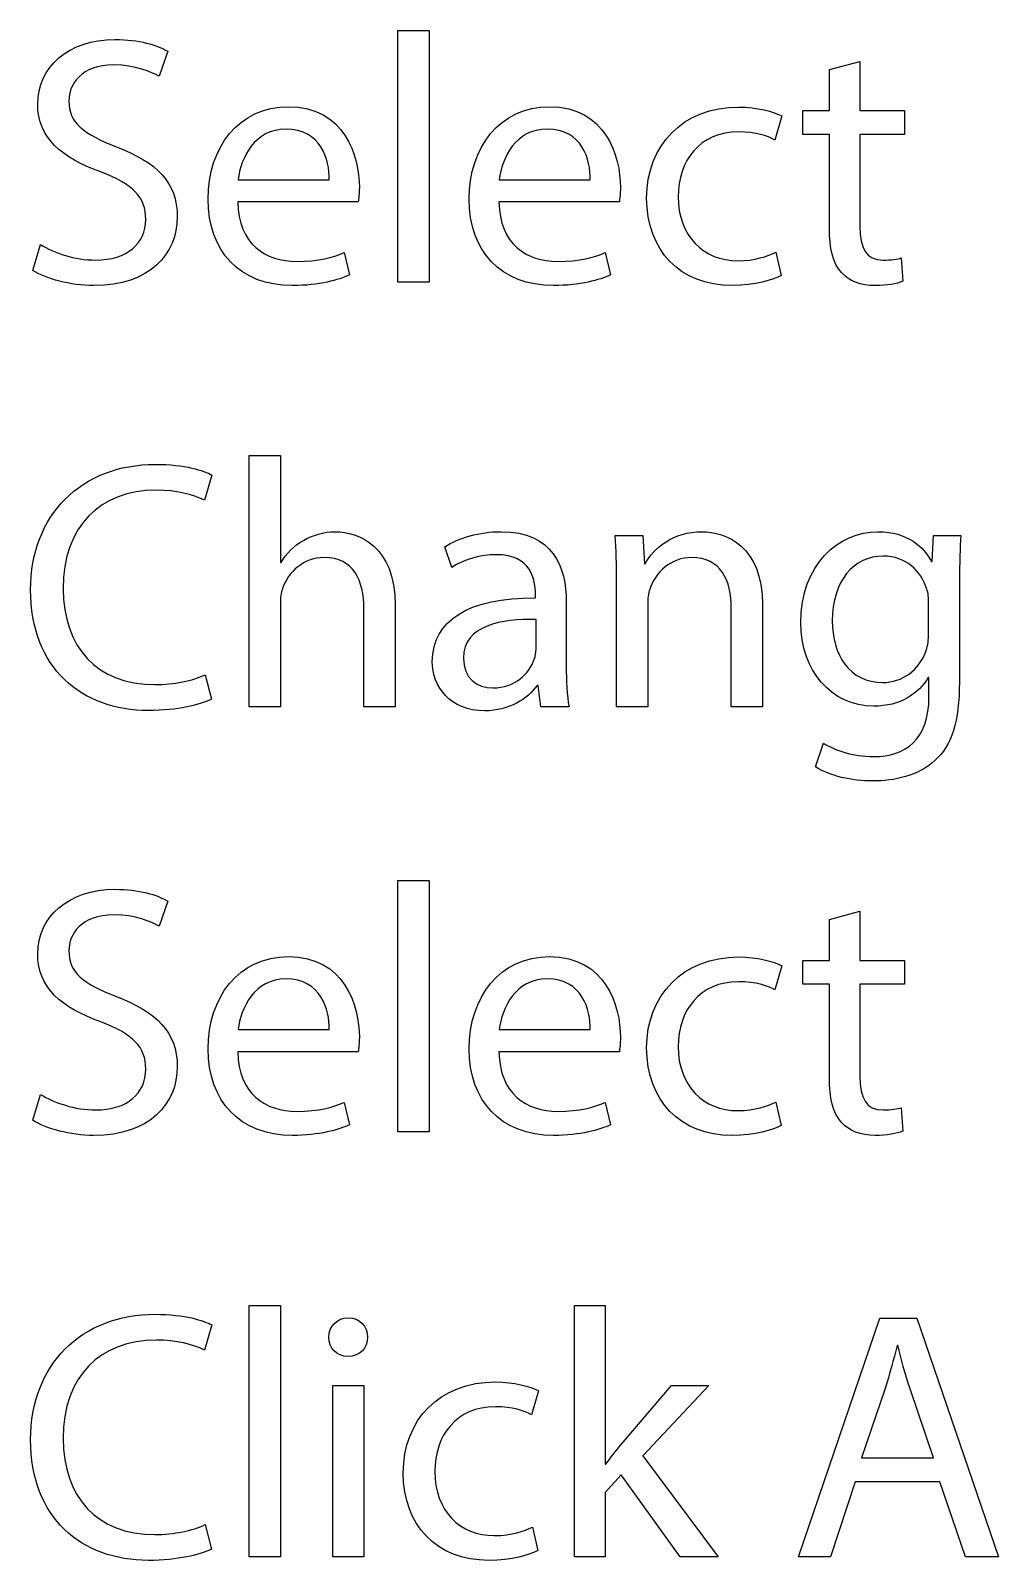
# Model space of a CAD drawing. Header units: centimetres. Extents: x -10.3 to 5.3, y -8.1 to 8.1.
# Drawn here: x -10.284 to -9.417, y -5.568 to -4.196 of the extents above; entities that cross this region are included whole.
import ezdxf

# ---------------------------------------------------------------- set-up
doc = ezdxf.new("R2010")
doc.units = ezdxf.units.CM
doc.header["$MEASUREMENT"] = 0
doc.layers.add('Layer 1', color=7, linetype='Continuous')

msp = doc.modelspace()

# ---------------------------------------------------------------- linework, layer by layer
at = {"layer": 'Layer 1'}
for points, knots in [([(-9.95506, -4.42138), (-9.95506, -4.42138), (-9.92712, -4.42138), (-9.92712, -4.42138), (-9.92712, -4.42138), (-9.92712, -4.42138), (-9.92712, -4.19595), (-9.92712, -4.19595), (-9.92712, -4.19595), (-9.92712, -4.19595), (-9.95506, -4.19595), (-9.95506, -4.19595), (-9.95506, -4.19595), (-9.95506, -4.19595), (-9.95506, -4.42138), (-9.95506, -4.42138)], [0, 0, 0, 0, 0.2, 0.2, 0.2, 0.2, 0.4, 0.4, 0.4, 0.4, 0.6, 0.6, 0.6, 0.6, 1, 1, 1, 1]), ([(-10.2824, -4.4109), (-10.27097, -4.41852), (-10.24843, -4.42456), (-10.22779, -4.42456), (-10.22779, -4.42456), (-10.17731, -4.42456), (-10.15286, -4.39598), (-10.15286, -4.36296), (-10.15286, -4.36296), (-10.15286, -4.33153), (-10.17128, -4.31406), (-10.20747, -4.30009), (-10.20747, -4.30009), (-10.237, -4.28866), (-10.25002, -4.27882), (-10.25002, -4.25882), (-10.25002, -4.25882), (-10.25002, -4.24421), (-10.23891, -4.22675), (-10.2097, -4.22675), (-10.2097, -4.22675), (-10.19033, -4.22675), (-10.17604, -4.2331), (-10.16906, -4.23691), (-10.16906, -4.23691), (-10.16906, -4.23691), (-10.16144, -4.21437), (-10.16144, -4.21437), (-10.16144, -4.21437), (-10.17096, -4.20897), (-10.18684, -4.20389), (-10.20874, -4.20389), (-10.20874, -4.20389), (-10.25034, -4.20389), (-10.27796, -4.22866), (-10.27796, -4.26199), (-10.27796, -4.26199), (-10.27796, -4.29216), (-10.25637, -4.31025), (-10.22144, -4.32264), (-10.22144, -4.32264), (-10.19255, -4.33375), (-10.18112, -4.34518), (-10.18112, -4.36518), (-10.18112, -4.36518), (-10.18112, -4.38677), (-10.19763, -4.40169), (-10.22589, -4.40169), (-10.22589, -4.40169), (-10.24494, -4.40169), (-10.26304, -4.39534), (-10.27542, -4.38772), (-10.27542, -4.38772), (-10.27542, -4.38772), (-10.2824, -4.4109), (-10.2824, -4.4109)], [0, 0, 0, 0, 0.0666667, 0.0666667, 0.0666667, 0.0666667, 0.1333333, 0.1333333, 0.1333333, 0.1333333, 0.2, 0.2, 0.2, 0.2, 0.2666667, 0.2666667, 0.2666667, 0.2666667, 0.3333333, 0.3333333, 0.3333333, 0.3333333, 0.4, 0.4, 0.4, 0.4, 0.4666667, 0.4666667, 0.4666667, 0.4666667, 0.5333333, 0.5333333, 0.5333333, 0.5333333, 0.6, 0.6, 0.6, 0.6, 0.6666667, 0.6666667, 0.6666667, 0.6666667, 0.7333333, 0.7333333, 0.7333333, 0.7333333, 0.8, 0.8, 0.8, 0.8, 0.8666667, 0.8666667, 0.8666667, 0.8666667, 1, 1, 1, 1]), ([(-9.56834, -4.23088), (-9.56834, -4.23088), (-9.56834, -4.26771), (-9.56834, -4.26771), (-9.56834, -4.26771), (-9.56834, -4.26771), (-9.59215, -4.26771), (-9.59215, -4.26771), (-9.59215, -4.26771), (-9.59215, -4.26771), (-9.59215, -4.28898), (-9.59215, -4.28898), (-9.59215, -4.28898), (-9.59215, -4.28898), (-9.56834, -4.28898), (-9.56834, -4.28898), (-9.56834, -4.28898), (-9.56834, -4.28898), (-9.56834, -4.3728), (-9.56834, -4.3728), (-9.56834, -4.3728), (-9.56834, -4.3909), (-9.56548, -4.40455), (-9.55755, -4.41281), (-9.55755, -4.41281), (-9.55088, -4.42043), (-9.5404, -4.42456), (-9.52738, -4.42456), (-9.52738, -4.42456), (-9.51659, -4.42456), (-9.50802, -4.42297), (-9.50262, -4.42074), (-9.50262, -4.42074), (-9.50262, -4.42074), (-9.50389, -4.39979), (-9.50389, -4.39979), (-9.50389, -4.39979), (-9.50738, -4.40074), (-9.51278, -4.40169), (-9.52008, -4.40169), (-9.52008, -4.40169), (-9.53564, -4.40169), (-9.54104, -4.3909), (-9.54104, -4.37185), (-9.54104, -4.37185), (-9.54104, -4.37185), (-9.54104, -4.28898), (-9.54104, -4.28898), (-9.54104, -4.28898), (-9.54104, -4.28898), (-9.50103, -4.28898), (-9.50103, -4.28898), (-9.50103, -4.28898), (-9.50103, -4.28898), (-9.50103, -4.26771), (-9.50103, -4.26771), (-9.50103, -4.26771), (-9.50103, -4.26771), (-9.54104, -4.26771), (-9.54104, -4.26771), (-9.54104, -4.26771), (-9.54104, -4.26771), (-9.54104, -4.22358), (-9.54104, -4.22358), (-9.54104, -4.22358), (-9.54104, -4.22358), (-9.56834, -4.23088), (-9.56834, -4.23088)], [0, 0, 0, 0, 0.0555556, 0.0555556, 0.0555556, 0.0555556, 0.1111111, 0.1111111, 0.1111111, 0.1111111, 0.1666667, 0.1666667, 0.1666667, 0.1666667, 0.2222222, 0.2222222, 0.2222222, 0.2222222, 0.2777778, 0.2777778, 0.2777778, 0.2777778, 0.3333333, 0.3333333, 0.3333333, 0.3333333, 0.3888889, 0.3888889, 0.3888889, 0.3888889, 0.4444444, 0.4444444, 0.4444444, 0.4444444, 0.5, 0.5, 0.5, 0.5, 0.5555556, 0.5555556, 0.5555556, 0.5555556, 0.6111111, 0.6111111, 0.6111111, 0.6111111, 0.6666667, 0.6666667, 0.6666667, 0.6666667, 0.7222222, 0.7222222, 0.7222222, 0.7222222, 0.7777778, 0.7777778, 0.7777778, 0.7777778, 0.8333333, 0.8333333, 0.8333333, 0.8333333, 0.8888889, 0.8888889, 0.8888889, 0.8888889, 1, 1, 1, 1]), ([(-9.99062, -4.34962), (-9.99031, -4.34677), (-9.98967, -4.34232), (-9.98967, -4.33661), (-9.98967, -4.33661), (-9.98967, -4.30835), (-10.00301, -4.26422), (-10.05317, -4.26422), (-10.05317, -4.26422), (-10.09794, -4.26422), (-10.12524, -4.30073), (-10.12524, -4.34708), (-10.12524, -4.34708), (-10.12524, -4.39344), (-10.09699, -4.42456), (-10.04968, -4.42456), (-10.04968, -4.42456), (-10.02523, -4.42456), (-10.0084, -4.41947), (-9.99856, -4.41503), (-9.99856, -4.41503), (-9.99856, -4.41503), (-10.00332, -4.39503), (-10.00332, -4.39503), (-10.00332, -4.39503), (-10.0138, -4.39947), (-10.02587, -4.40296), (-10.04587, -4.40296), (-10.04587, -4.40296), (-10.07381, -4.40296), (-10.09794, -4.38741), (-10.09857, -4.34962), (-10.09857, -4.34962), (-10.09857, -4.34962), (-9.99062, -4.34962), (-9.99062, -4.34962)], [0, 0, 0, 0, 0.1, 0.1, 0.1, 0.1, 0.2, 0.2, 0.2, 0.2, 0.3, 0.3, 0.3, 0.3, 0.4, 0.4, 0.4, 0.4, 0.5, 0.5, 0.5, 0.5, 0.6, 0.6, 0.6, 0.6, 0.7, 0.7, 0.7, 0.7, 0.8, 0.8, 0.8, 0.8, 1, 1, 1, 1]), ([(-9.75662, -4.34962), (-9.75631, -4.34677), (-9.75567, -4.34232), (-9.75567, -4.33661), (-9.75567, -4.33661), (-9.75567, -4.30835), (-9.76901, -4.26422), (-9.81917, -4.26422), (-9.81917, -4.26422), (-9.86394, -4.26422), (-9.89124, -4.30073), (-9.89124, -4.34708), (-9.89124, -4.34708), (-9.89124, -4.39344), (-9.86299, -4.42456), (-9.81568, -4.42456), (-9.81568, -4.42456), (-9.79123, -4.42456), (-9.7744, -4.41947), (-9.76456, -4.41503), (-9.76456, -4.41503), (-9.76456, -4.41503), (-9.76932, -4.39503), (-9.76932, -4.39503), (-9.76932, -4.39503), (-9.7798, -4.39947), (-9.79187, -4.40296), (-9.81187, -4.40296), (-9.81187, -4.40296), (-9.83981, -4.40296), (-9.86394, -4.38741), (-9.86457, -4.34962), (-9.86457, -4.34962), (-9.86457, -4.34962), (-9.75662, -4.34962), (-9.75662, -4.34962)], [0, 0, 0, 0, 0.1, 0.1, 0.1, 0.1, 0.2, 0.2, 0.2, 0.2, 0.3, 0.3, 0.3, 0.3, 0.4, 0.4, 0.4, 0.4, 0.5, 0.5, 0.5, 0.5, 0.6, 0.6, 0.6, 0.6, 0.7, 0.7, 0.7, 0.7, 0.8, 0.8, 0.8, 0.8, 1, 1, 1, 1]), ([(-9.61629, -4.39471), (-9.62422, -4.3982), (-9.6347, -4.40233), (-9.65058, -4.40233), (-9.65058, -4.40233), (-9.68106, -4.40233), (-9.70392, -4.38042), (-9.70392, -4.34486), (-9.70392, -4.34486), (-9.70392, -4.31279), (-9.68487, -4.28676), (-9.64962, -4.28676), (-9.64962, -4.28676), (-9.63438, -4.28676), (-9.62391, -4.29025), (-9.61724, -4.29406), (-9.61724, -4.29406), (-9.61724, -4.29406), (-9.61089, -4.27247), (-9.61089, -4.27247), (-9.61089, -4.27247), (-9.61851, -4.26866), (-9.63311, -4.26453), (-9.64962, -4.26453), (-9.64962, -4.26453), (-9.69979, -4.26453), (-9.73217, -4.29882), (-9.73217, -4.34613), (-9.73217, -4.34613), (-9.73217, -4.39312), (-9.70201, -4.42456), (-9.65566, -4.42456), (-9.65566, -4.42456), (-9.63502, -4.42456), (-9.61883, -4.41947), (-9.61152, -4.41566), (-9.61152, -4.41566), (-9.61152, -4.41566), (-9.61629, -4.39471), (-9.61629, -4.39471)], [0, 0, 0, 0, 0.0909091, 0.0909091, 0.0909091, 0.0909091, 0.1818182, 0.1818182, 0.1818182, 0.1818182, 0.2727273, 0.2727273, 0.2727273, 0.2727273, 0.3636364, 0.3636364, 0.3636364, 0.3636364, 0.4545455, 0.4545455, 0.4545455, 0.4545455, 0.5454545, 0.5454545, 0.5454545, 0.5454545, 0.6363636, 0.6363636, 0.6363636, 0.6363636, 0.7272727, 0.7272727, 0.7272727, 0.7272727, 0.8181818, 0.8181818, 0.8181818, 0.8181818, 1, 1, 1, 1]), ([(-10.09826, -4.32962), (-10.09603, -4.31025), (-10.08365, -4.28422), (-10.05539, -4.28422), (-10.05539, -4.28422), (-10.02396, -4.28422), (-10.01634, -4.31184), (-10.01666, -4.32962), (-10.01666, -4.32962), (-10.01666, -4.32962), (-10.09826, -4.32962), (-10.09826, -4.32962)], [0, 0, 0, 0, 0.25, 0.25, 0.25, 0.25, 0.5, 0.5, 0.5, 0.5, 1, 1, 1, 1]), ([(-9.86426, -4.32962), (-9.86203, -4.31025), (-9.84965, -4.28422), (-9.82139, -4.28422), (-9.82139, -4.28422), (-9.78996, -4.28422), (-9.78234, -4.31184), (-9.78266, -4.32962), (-9.78266, -4.32962), (-9.78266, -4.32962), (-9.86426, -4.32962), (-9.86426, -4.32962)], [0, 0, 0, 0, 0.25, 0.25, 0.25, 0.25, 0.5, 0.5, 0.5, 0.5, 1, 1, 1, 1]), ([(-10.08841, -4.80236), (-10.08841, -4.80236), (-10.06047, -4.80236), (-10.06047, -4.80236), (-10.06047, -4.80236), (-10.06047, -4.80236), (-10.06047, -4.70965), (-10.06047, -4.70965), (-10.06047, -4.70965), (-10.06047, -4.70425), (-10.06015, -4.70012), (-10.05857, -4.69631), (-10.05857, -4.69631), (-10.05349, -4.68107), (-10.0392, -4.66837), (-10.0211, -4.66837), (-10.0211, -4.66837), (-9.99475, -4.66837), (-9.98554, -4.68933), (-9.98554, -4.71409), (-9.98554, -4.71409), (-9.98554, -4.71409), (-9.98554, -4.80236), (-9.98554, -4.80236), (-9.98554, -4.80236), (-9.98554, -4.80236), (-9.9576, -4.80236), (-9.9576, -4.80236), (-9.9576, -4.80236), (-9.9576, -4.80236), (-9.9576, -4.71092), (-9.9576, -4.71092), (-9.9576, -4.71092), (-9.9576, -4.6579), (-9.99062, -4.6452), (-10.01126, -4.6452), (-10.01126, -4.6452), (-10.02174, -4.6452), (-10.03158, -4.64837), (-10.03983, -4.65313), (-10.03983, -4.65313), (-10.04841, -4.6579), (-10.05539, -4.66488), (-10.05984, -4.67282), (-10.05984, -4.67282), (-10.05984, -4.67282), (-10.06047, -4.67282), (-10.06047, -4.67282), (-10.06047, -4.67282), (-10.06047, -4.67282), (-10.06047, -4.57693), (-10.06047, -4.57693), (-10.06047, -4.57693), (-10.06047, -4.57693), (-10.08841, -4.57693), (-10.08841, -4.57693), (-10.08841, -4.57693), (-10.08841, -4.57693), (-10.08841, -4.80236), (-10.08841, -4.80236)], [0, 0, 0, 0, 0.0625, 0.0625, 0.0625, 0.0625, 0.125, 0.125, 0.125, 0.125, 0.1875, 0.1875, 0.1875, 0.1875, 0.25, 0.25, 0.25, 0.25, 0.3125, 0.3125, 0.3125, 0.3125, 0.375, 0.375, 0.375, 0.375, 0.4375, 0.4375, 0.4375, 0.4375, 0.5, 0.5, 0.5, 0.5, 0.5625, 0.5625, 0.5625, 0.5625, 0.625, 0.625, 0.625, 0.625, 0.6875, 0.6875, 0.6875, 0.6875, 0.75, 0.75, 0.75, 0.75, 0.8125, 0.8125, 0.8125, 0.8125, 0.875, 0.875, 0.875, 0.875, 1, 1, 1, 1]), ([(-10.12778, -4.77347), (-10.13889, -4.77886), (-10.15604, -4.78236), (-10.17287, -4.78236), (-10.17287, -4.78236), (-10.22494, -4.78236), (-10.2551, -4.7487), (-10.2551, -4.69631), (-10.2551, -4.69631), (-10.2551, -4.64012), (-10.22176, -4.60805), (-10.1716, -4.60805), (-10.1716, -4.60805), (-10.15382, -4.60805), (-10.13889, -4.61186), (-10.12842, -4.61694), (-10.12842, -4.61694), (-10.12842, -4.61694), (-10.12175, -4.5944), (-10.12175, -4.5944), (-10.12175, -4.5944), (-10.12905, -4.59059), (-10.14588, -4.58487), (-10.17255, -4.58487), (-10.17255, -4.58487), (-10.23891, -4.58487), (-10.28431, -4.63027), (-10.28431, -4.69727), (-10.28431, -4.69727), (-10.28431, -4.76743), (-10.23891, -4.80554), (-10.17858, -4.80554), (-10.17858, -4.80554), (-10.15255, -4.80554), (-10.13223, -4.80045), (-10.12207, -4.79537), (-10.12207, -4.79537), (-10.12207, -4.79537), (-10.12778, -4.77347), (-10.12778, -4.77347)], [0, 0, 0, 0, 0.0909091, 0.0909091, 0.0909091, 0.0909091, 0.1818182, 0.1818182, 0.1818182, 0.1818182, 0.2727273, 0.2727273, 0.2727273, 0.2727273, 0.3636364, 0.3636364, 0.3636364, 0.3636364, 0.4545455, 0.4545455, 0.4545455, 0.4545455, 0.5454545, 0.5454545, 0.5454545, 0.5454545, 0.6363636, 0.6363636, 0.6363636, 0.6363636, 0.7272727, 0.7272727, 0.7272727, 0.7272727, 0.8181818, 0.8181818, 0.8181818, 0.8181818, 1, 1, 1, 1]), ([(-9.80171, -4.80236), (-9.80362, -4.79188), (-9.80425, -4.77886), (-9.80425, -4.76553), (-9.80425, -4.76553), (-9.80425, -4.76553), (-9.80425, -4.70806), (-9.80425, -4.70806), (-9.80425, -4.70806), (-9.80425, -4.67726), (-9.81568, -4.6452), (-9.86267, -4.6452), (-9.86267, -4.6452), (-9.88204, -4.6452), (-9.90045, -4.65059), (-9.91315, -4.65885), (-9.91315, -4.65885), (-9.91315, -4.65885), (-9.9068, -4.67726), (-9.9068, -4.67726), (-9.9068, -4.67726), (-9.89601, -4.67028), (-9.88109, -4.66583), (-9.8668, -4.66583), (-9.8668, -4.66583), (-9.83537, -4.66583), (-9.83187, -4.68869), (-9.83187, -4.70139), (-9.83187, -4.70139), (-9.83187, -4.70139), (-9.83187, -4.70457), (-9.83187, -4.70457), (-9.83187, -4.70457), (-9.89125, -4.70425), (-9.92427, -4.72457), (-9.92427, -4.76172), (-9.92427, -4.76172), (-9.92427, -4.78394), (-9.90839, -4.80585), (-9.87728, -4.80585), (-9.87728, -4.80585), (-9.85537, -4.80585), (-9.83886, -4.79506), (-9.83029, -4.78299), (-9.83029, -4.78299), (-9.83029, -4.78299), (-9.82933, -4.78299), (-9.82933, -4.78299), (-9.82933, -4.78299), (-9.82933, -4.78299), (-9.82711, -4.80236), (-9.82711, -4.80236), (-9.82711, -4.80236), (-9.82711, -4.80236), (-9.80171, -4.80236), (-9.80171, -4.80236)], [0, 0, 0, 0, 0.0666667, 0.0666667, 0.0666667, 0.0666667, 0.1333333, 0.1333333, 0.1333333, 0.1333333, 0.2, 0.2, 0.2, 0.2, 0.2666667, 0.2666667, 0.2666667, 0.2666667, 0.3333333, 0.3333333, 0.3333333, 0.3333333, 0.4, 0.4, 0.4, 0.4, 0.4666667, 0.4666667, 0.4666667, 0.4666667, 0.5333333, 0.5333333, 0.5333333, 0.5333333, 0.6, 0.6, 0.6, 0.6, 0.6666667, 0.6666667, 0.6666667, 0.6666667, 0.7333333, 0.7333333, 0.7333333, 0.7333333, 0.8, 0.8, 0.8, 0.8, 0.8666667, 0.8666667, 0.8666667, 0.8666667, 1, 1, 1, 1]), ([(-9.75916, -4.80236), (-9.75916, -4.80236), (-9.73122, -4.80236), (-9.73122, -4.80236), (-9.73122, -4.80236), (-9.73122, -4.80236), (-9.73122, -4.70997), (-9.73122, -4.70997), (-9.73122, -4.70997), (-9.73122, -4.7052), (-9.73059, -4.70044), (-9.72932, -4.69695), (-9.72932, -4.69695), (-9.72455, -4.68139), (-9.71027, -4.66837), (-9.69185, -4.66837), (-9.69185, -4.66837), (-9.6655, -4.66837), (-9.65629, -4.68901), (-9.65629, -4.71378), (-9.65629, -4.71378), (-9.65629, -4.71378), (-9.65629, -4.80236), (-9.65629, -4.80236), (-9.65629, -4.80236), (-9.65629, -4.80236), (-9.62835, -4.80236), (-9.62835, -4.80236), (-9.62835, -4.80236), (-9.62835, -4.80236), (-9.62835, -4.7106), (-9.62835, -4.7106), (-9.62835, -4.7106), (-9.62835, -4.6579), (-9.66137, -4.6452), (-9.68264, -4.6452), (-9.68264, -4.6452), (-9.70804, -4.6452), (-9.72582, -4.65948), (-9.73344, -4.67409), (-9.73344, -4.67409), (-9.73344, -4.67409), (-9.73408, -4.67409), (-9.73408, -4.67409), (-9.73408, -4.67409), (-9.73408, -4.67409), (-9.73567, -4.64869), (-9.73567, -4.64869), (-9.73567, -4.64869), (-9.73567, -4.64869), (-9.76043, -4.64869), (-9.76043, -4.64869), (-9.76043, -4.64869), (-9.75948, -4.66139), (-9.75916, -4.67441), (-9.75916, -4.69028), (-9.75916, -4.69028), (-9.75916, -4.69028), (-9.75916, -4.80236), (-9.75916, -4.80236)], [0, 0, 0, 0, 0.0625, 0.0625, 0.0625, 0.0625, 0.125, 0.125, 0.125, 0.125, 0.1875, 0.1875, 0.1875, 0.1875, 0.25, 0.25, 0.25, 0.25, 0.3125, 0.3125, 0.3125, 0.3125, 0.375, 0.375, 0.375, 0.375, 0.4375, 0.4375, 0.4375, 0.4375, 0.5, 0.5, 0.5, 0.5, 0.5625, 0.5625, 0.5625, 0.5625, 0.625, 0.625, 0.625, 0.625, 0.6875, 0.6875, 0.6875, 0.6875, 0.75, 0.75, 0.75, 0.75, 0.8125, 0.8125, 0.8125, 0.8125, 0.875, 0.875, 0.875, 0.875, 1, 1, 1, 1]), ([(-9.475, -4.64869), (-9.475, -4.64869), (-9.47627, -4.67187), (-9.47627, -4.67187), (-9.47627, -4.67187), (-9.47627, -4.67187), (-9.47691, -4.67187), (-9.47691, -4.67187), (-9.47691, -4.67187), (-9.48357, -4.65917), (-9.49818, -4.6452), (-9.52485, -4.6452), (-9.52485, -4.6452), (-9.56009, -4.6452), (-9.59406, -4.67472), (-9.59406, -4.72679), (-9.59406, -4.72679), (-9.59406, -4.76934), (-9.56676, -4.80172), (-9.52866, -4.80172), (-9.52866, -4.80172), (-9.50485, -4.80172), (-9.48834, -4.79029), (-9.47976, -4.77601), (-9.47976, -4.77601), (-9.47976, -4.77601), (-9.47913, -4.77601), (-9.47913, -4.77601), (-9.47913, -4.77601), (-9.47913, -4.77601), (-9.47913, -4.79315), (-9.47913, -4.79315), (-9.47913, -4.79315), (-9.47913, -4.83189), (-9.50008, -4.84681), (-9.52866, -4.84681), (-9.52866, -4.84681), (-9.54771, -4.84681), (-9.56358, -4.8411), (-9.57374, -4.83475), (-9.57374, -4.83475), (-9.57374, -4.83475), (-9.58073, -4.85602), (-9.58073, -4.85602), (-9.58073, -4.85602), (-9.56835, -4.86427), (-9.54803, -4.86872), (-9.52961, -4.86872), (-9.52961, -4.86872), (-9.51024, -4.86872), (-9.48865, -4.86427), (-9.47373, -4.8503), (-9.47373, -4.8503), (-9.45881, -4.83697), (-9.45182, -4.81538), (-9.45182, -4.78013), (-9.45182, -4.78013), (-9.45182, -4.78013), (-9.45182, -4.69092), (-9.45182, -4.69092), (-9.45182, -4.69092), (-9.45182, -4.67218), (-9.45119, -4.6598), (-9.45055, -4.64869), (-9.45055, -4.64869), (-9.45055, -4.64869), (-9.475, -4.64869), (-9.475, -4.64869)], [0, 0, 0, 0, 0.0555556, 0.0555556, 0.0555556, 0.0555556, 0.1111111, 0.1111111, 0.1111111, 0.1111111, 0.1666667, 0.1666667, 0.1666667, 0.1666667, 0.2222222, 0.2222222, 0.2222222, 0.2222222, 0.2777778, 0.2777778, 0.2777778, 0.2777778, 0.3333333, 0.3333333, 0.3333333, 0.3333333, 0.3888889, 0.3888889, 0.3888889, 0.3888889, 0.4444444, 0.4444444, 0.4444444, 0.4444444, 0.5, 0.5, 0.5, 0.5, 0.5555556, 0.5555556, 0.5555556, 0.5555556, 0.6111111, 0.6111111, 0.6111111, 0.6111111, 0.6666667, 0.6666667, 0.6666667, 0.6666667, 0.7222222, 0.7222222, 0.7222222, 0.7222222, 0.7777778, 0.7777778, 0.7777778, 0.7777778, 0.8333333, 0.8333333, 0.8333333, 0.8333333, 0.8888889, 0.8888889, 0.8888889, 0.8888889, 1, 1, 1, 1]), ([(-9.47945, -4.73695), (-9.47945, -4.74172), (-9.48008, -4.74711), (-9.48167, -4.75188), (-9.48167, -4.75188), (-9.4877, -4.76966), (-9.50326, -4.78045), (-9.5204, -4.78045), (-9.5204, -4.78045), (-9.55057, -4.78045), (-9.56581, -4.75537), (-9.56581, -4.72521), (-9.56581, -4.72521), (-9.56581, -4.68965), (-9.54676, -4.6671), (-9.52009, -4.6671), (-9.52009, -4.6671), (-9.49977, -4.6671), (-9.48611, -4.68044), (-9.48103, -4.69663), (-9.48103, -4.69663), (-9.47976, -4.70044), (-9.47945, -4.70457), (-9.47945, -4.70933), (-9.47945, -4.70933), (-9.47945, -4.70933), (-9.47945, -4.73695), (-9.47945, -4.73695)], [0, 0, 0, 0, 0.125, 0.125, 0.125, 0.125, 0.25, 0.25, 0.25, 0.25, 0.375, 0.375, 0.375, 0.375, 0.5, 0.5, 0.5, 0.5, 0.625, 0.625, 0.625, 0.625, 0.75, 0.75, 0.75, 0.75, 1, 1, 1, 1]), ([(-9.83124, -4.75061), (-9.83124, -4.75346), (-9.83187, -4.75664), (-9.83283, -4.7595), (-9.83283, -4.7595), (-9.83727, -4.77251), (-9.84997, -4.78521), (-9.86997, -4.78521), (-9.86997, -4.78521), (-9.88426, -4.78521), (-9.89633, -4.77664), (-9.89633, -4.75854), (-9.89633, -4.75854), (-9.89633, -4.7287), (-9.86172, -4.7233), (-9.83124, -4.72394), (-9.83124, -4.72394), (-9.83124, -4.72394), (-9.83124, -4.75061), (-9.83124, -4.75061)], [0, 0, 0, 0, 0.1666667, 0.1666667, 0.1666667, 0.1666667, 0.3333333, 0.3333333, 0.3333333, 0.3333333, 0.5, 0.5, 0.5, 0.5, 0.6666667, 0.6666667, 0.6666667, 0.6666667, 1, 1, 1, 1]), ([(-9.95506, -5.18335), (-9.95506, -5.18335), (-9.92712, -5.18335), (-9.92712, -5.18335), (-9.92712, -5.18335), (-9.92712, -5.18335), (-9.92712, -4.95792), (-9.92712, -4.95792), (-9.92712, -4.95792), (-9.92712, -4.95792), (-9.95506, -4.95792), (-9.95506, -4.95792), (-9.95506, -4.95792), (-9.95506, -4.95792), (-9.95506, -5.18335), (-9.95506, -5.18335)], [0, 0, 0, 0, 0.2, 0.2, 0.2, 0.2, 0.4, 0.4, 0.4, 0.4, 0.6, 0.6, 0.6, 0.6, 1, 1, 1, 1]), ([(-10.2824, -5.17287), (-10.27097, -5.18049), (-10.24843, -5.18653), (-10.22779, -5.18653), (-10.22779, -5.18653), (-10.17731, -5.18653), (-10.15286, -5.15795), (-10.15286, -5.12493), (-10.15286, -5.12493), (-10.15286, -5.0935), (-10.17128, -5.07603), (-10.20747, -5.06206), (-10.20747, -5.06206), (-10.237, -5.05063), (-10.25002, -5.04079), (-10.25002, -5.02079), (-10.25002, -5.02079), (-10.25002, -5.00618), (-10.23891, -4.98872), (-10.2097, -4.98872), (-10.2097, -4.98872), (-10.19033, -4.98872), (-10.17604, -4.99507), (-10.16906, -4.99888), (-10.16906, -4.99888), (-10.16906, -4.99888), (-10.16144, -4.97634), (-10.16144, -4.97634), (-10.16144, -4.97634), (-10.17096, -4.97094), (-10.18684, -4.96586), (-10.20874, -4.96586), (-10.20874, -4.96586), (-10.25034, -4.96586), (-10.27796, -4.99063), (-10.27796, -5.02396), (-10.27796, -5.02396), (-10.27796, -5.05413), (-10.25637, -5.07222), (-10.22144, -5.08461), (-10.22144, -5.08461), (-10.19255, -5.09572), (-10.18112, -5.10715), (-10.18112, -5.12715), (-10.18112, -5.12715), (-10.18112, -5.14874), (-10.19763, -5.16366), (-10.22589, -5.16366), (-10.22589, -5.16366), (-10.24494, -5.16366), (-10.26304, -5.15731), (-10.27542, -5.14969), (-10.27542, -5.14969), (-10.27542, -5.14969), (-10.2824, -5.17287), (-10.2824, -5.17287)], [0, 0, 0, 0, 0.0666667, 0.0666667, 0.0666667, 0.0666667, 0.1333333, 0.1333333, 0.1333333, 0.1333333, 0.2, 0.2, 0.2, 0.2, 0.2666667, 0.2666667, 0.2666667, 0.2666667, 0.3333333, 0.3333333, 0.3333333, 0.3333333, 0.4, 0.4, 0.4, 0.4, 0.4666667, 0.4666667, 0.4666667, 0.4666667, 0.5333333, 0.5333333, 0.5333333, 0.5333333, 0.6, 0.6, 0.6, 0.6, 0.6666667, 0.6666667, 0.6666667, 0.6666667, 0.7333333, 0.7333333, 0.7333333, 0.7333333, 0.8, 0.8, 0.8, 0.8, 0.8666667, 0.8666667, 0.8666667, 0.8666667, 1, 1, 1, 1]), ([(-9.56834, -4.99285), (-9.56834, -4.99285), (-9.56834, -5.02968), (-9.56834, -5.02968), (-9.56834, -5.02968), (-9.56834, -5.02968), (-9.59215, -5.02968), (-9.59215, -5.02968), (-9.59215, -5.02968), (-9.59215, -5.02968), (-9.59215, -5.05095), (-9.59215, -5.05095), (-9.59215, -5.05095), (-9.59215, -5.05095), (-9.56834, -5.05095), (-9.56834, -5.05095), (-9.56834, -5.05095), (-9.56834, -5.05095), (-9.56834, -5.13477), (-9.56834, -5.13477), (-9.56834, -5.13477), (-9.56834, -5.15287), (-9.56548, -5.16652), (-9.55755, -5.17478), (-9.55755, -5.17478), (-9.55088, -5.1824), (-9.5404, -5.18653), (-9.52738, -5.18653), (-9.52738, -5.18653), (-9.51659, -5.18653), (-9.50802, -5.18494), (-9.50262, -5.18271), (-9.50262, -5.18271), (-9.50262, -5.18271), (-9.50389, -5.16176), (-9.50389, -5.16176), (-9.50389, -5.16176), (-9.50738, -5.16271), (-9.51278, -5.16366), (-9.52008, -5.16366), (-9.52008, -5.16366), (-9.53564, -5.16366), (-9.54104, -5.15287), (-9.54104, -5.13382), (-9.54104, -5.13382), (-9.54104, -5.13382), (-9.54104, -5.05095), (-9.54104, -5.05095), (-9.54104, -5.05095), (-9.54104, -5.05095), (-9.50103, -5.05095), (-9.50103, -5.05095), (-9.50103, -5.05095), (-9.50103, -5.05095), (-9.50103, -5.02968), (-9.50103, -5.02968), (-9.50103, -5.02968), (-9.50103, -5.02968), (-9.54104, -5.02968), (-9.54104, -5.02968), (-9.54104, -5.02968), (-9.54104, -5.02968), (-9.54104, -4.98555), (-9.54104, -4.98555), (-9.54104, -4.98555), (-9.54104, -4.98555), (-9.56834, -4.99285), (-9.56834, -4.99285)], [0, 0, 0, 0, 0.0555556, 0.0555556, 0.0555556, 0.0555556, 0.1111111, 0.1111111, 0.1111111, 0.1111111, 0.1666667, 0.1666667, 0.1666667, 0.1666667, 0.2222222, 0.2222222, 0.2222222, 0.2222222, 0.2777778, 0.2777778, 0.2777778, 0.2777778, 0.3333333, 0.3333333, 0.3333333, 0.3333333, 0.3888889, 0.3888889, 0.3888889, 0.3888889, 0.4444444, 0.4444444, 0.4444444, 0.4444444, 0.5, 0.5, 0.5, 0.5, 0.5555556, 0.5555556, 0.5555556, 0.5555556, 0.6111111, 0.6111111, 0.6111111, 0.6111111, 0.6666667, 0.6666667, 0.6666667, 0.6666667, 0.7222222, 0.7222222, 0.7222222, 0.7222222, 0.7777778, 0.7777778, 0.7777778, 0.7777778, 0.8333333, 0.8333333, 0.8333333, 0.8333333, 0.8888889, 0.8888889, 0.8888889, 0.8888889, 1, 1, 1, 1]), ([(-9.99062, -5.11159), (-9.99031, -5.10874), (-9.98967, -5.10429), (-9.98967, -5.09858), (-9.98967, -5.09858), (-9.98967, -5.07032), (-10.00301, -5.02619), (-10.05317, -5.02619), (-10.05317, -5.02619), (-10.09794, -5.02619), (-10.12524, -5.0627), (-10.12524, -5.10905), (-10.12524, -5.10905), (-10.12524, -5.15541), (-10.09699, -5.18653), (-10.04968, -5.18653), (-10.04968, -5.18653), (-10.02523, -5.18653), (-10.0084, -5.18144), (-9.99856, -5.177), (-9.99856, -5.177), (-9.99856, -5.177), (-10.00332, -5.157), (-10.00332, -5.157), (-10.00332, -5.157), (-10.0138, -5.16144), (-10.02587, -5.16493), (-10.04587, -5.16493), (-10.04587, -5.16493), (-10.07381, -5.16493), (-10.09794, -5.14938), (-10.09857, -5.11159), (-10.09857, -5.11159), (-10.09857, -5.11159), (-9.99062, -5.11159), (-9.99062, -5.11159)], [0, 0, 0, 0, 0.1, 0.1, 0.1, 0.1, 0.2, 0.2, 0.2, 0.2, 0.3, 0.3, 0.3, 0.3, 0.4, 0.4, 0.4, 0.4, 0.5, 0.5, 0.5, 0.5, 0.6, 0.6, 0.6, 0.6, 0.7, 0.7, 0.7, 0.7, 0.8, 0.8, 0.8, 0.8, 1, 1, 1, 1]), ([(-9.75662, -5.11159), (-9.75631, -5.10874), (-9.75567, -5.10429), (-9.75567, -5.09858), (-9.75567, -5.09858), (-9.75567, -5.07032), (-9.76901, -5.02619), (-9.81917, -5.02619), (-9.81917, -5.02619), (-9.86394, -5.02619), (-9.89124, -5.0627), (-9.89124, -5.10905), (-9.89124, -5.10905), (-9.89124, -5.15541), (-9.86299, -5.18653), (-9.81568, -5.18653), (-9.81568, -5.18653), (-9.79123, -5.18653), (-9.7744, -5.18144), (-9.76456, -5.177), (-9.76456, -5.177), (-9.76456, -5.177), (-9.76932, -5.157), (-9.76932, -5.157), (-9.76932, -5.157), (-9.7798, -5.16144), (-9.79187, -5.16493), (-9.81187, -5.16493), (-9.81187, -5.16493), (-9.83981, -5.16493), (-9.86394, -5.14938), (-9.86457, -5.11159), (-9.86457, -5.11159), (-9.86457, -5.11159), (-9.75662, -5.11159), (-9.75662, -5.11159)], [0, 0, 0, 0, 0.1, 0.1, 0.1, 0.1, 0.2, 0.2, 0.2, 0.2, 0.3, 0.3, 0.3, 0.3, 0.4, 0.4, 0.4, 0.4, 0.5, 0.5, 0.5, 0.5, 0.6, 0.6, 0.6, 0.6, 0.7, 0.7, 0.7, 0.7, 0.8, 0.8, 0.8, 0.8, 1, 1, 1, 1]), ([(-9.61629, -5.15668), (-9.62422, -5.16017), (-9.6347, -5.1643), (-9.65058, -5.1643), (-9.65058, -5.1643), (-9.68106, -5.1643), (-9.70392, -5.14239), (-9.70392, -5.10683), (-9.70392, -5.10683), (-9.70392, -5.07476), (-9.68487, -5.04873), (-9.64962, -5.04873), (-9.64962, -5.04873), (-9.63438, -5.04873), (-9.62391, -5.05222), (-9.61724, -5.05603), (-9.61724, -5.05603), (-9.61724, -5.05603), (-9.61089, -5.03444), (-9.61089, -5.03444), (-9.61089, -5.03444), (-9.61851, -5.03063), (-9.63311, -5.0265), (-9.64962, -5.0265), (-9.64962, -5.0265), (-9.69979, -5.0265), (-9.73217, -5.06079), (-9.73217, -5.1081), (-9.73217, -5.1081), (-9.73217, -5.15509), (-9.70201, -5.18653), (-9.65566, -5.18653), (-9.65566, -5.18653), (-9.63502, -5.18653), (-9.61883, -5.18144), (-9.61152, -5.17763), (-9.61152, -5.17763), (-9.61152, -5.17763), (-9.61629, -5.15668), (-9.61629, -5.15668)], [0, 0, 0, 0, 0.0909091, 0.0909091, 0.0909091, 0.0909091, 0.1818182, 0.1818182, 0.1818182, 0.1818182, 0.2727273, 0.2727273, 0.2727273, 0.2727273, 0.3636364, 0.3636364, 0.3636364, 0.3636364, 0.4545455, 0.4545455, 0.4545455, 0.4545455, 0.5454545, 0.5454545, 0.5454545, 0.5454545, 0.6363636, 0.6363636, 0.6363636, 0.6363636, 0.7272727, 0.7272727, 0.7272727, 0.7272727, 0.8181818, 0.8181818, 0.8181818, 0.8181818, 1, 1, 1, 1]), ([(-10.09826, -5.09159), (-10.09603, -5.07222), (-10.08365, -5.04619), (-10.05539, -5.04619), (-10.05539, -5.04619), (-10.02396, -5.04619), (-10.01634, -5.07381), (-10.01666, -5.09159), (-10.01666, -5.09159), (-10.01666, -5.09159), (-10.09826, -5.09159), (-10.09826, -5.09159)], [0, 0, 0, 0, 0.25, 0.25, 0.25, 0.25, 0.5, 0.5, 0.5, 0.5, 1, 1, 1, 1]), ([(-9.86426, -5.09159), (-9.86203, -5.07222), (-9.84965, -5.04619), (-9.82139, -5.04619), (-9.82139, -5.04619), (-9.78996, -5.04619), (-9.78234, -5.07381), (-9.78266, -5.09159), (-9.78266, -5.09159), (-9.78266, -5.09159), (-9.86426, -5.09159), (-9.86426, -5.09159)], [0, 0, 0, 0, 0.25, 0.25, 0.25, 0.25, 0.5, 0.5, 0.5, 0.5, 1, 1, 1, 1]), ([(-10.12778, -5.53547), (-10.13889, -5.54086), (-10.15604, -5.54436), (-10.17287, -5.54436), (-10.17287, -5.54436), (-10.22494, -5.54436), (-10.2551, -5.5107), (-10.2551, -5.45831), (-10.2551, -5.45831), (-10.2551, -5.40212), (-10.22176, -5.37005), (-10.1716, -5.37005), (-10.1716, -5.37005), (-10.15382, -5.37005), (-10.13889, -5.37386), (-10.12842, -5.37894), (-10.12842, -5.37894), (-10.12842, -5.37894), (-10.12175, -5.3564), (-10.12175, -5.3564), (-10.12175, -5.3564), (-10.12905, -5.35259), (-10.14588, -5.34687), (-10.17255, -5.34687), (-10.17255, -5.34687), (-10.23891, -5.34687), (-10.28431, -5.39227), (-10.28431, -5.45927), (-10.28431, -5.45927), (-10.28431, -5.52943), (-10.23891, -5.56754), (-10.17858, -5.56754), (-10.17858, -5.56754), (-10.15255, -5.56754), (-10.13223, -5.56245), (-10.12207, -5.55737), (-10.12207, -5.55737), (-10.12207, -5.55737), (-10.12778, -5.53547), (-10.12778, -5.53547)], [0, 0, 0, 0, 0.0909091, 0.0909091, 0.0909091, 0.0909091, 0.1818182, 0.1818182, 0.1818182, 0.1818182, 0.2727273, 0.2727273, 0.2727273, 0.2727273, 0.3636364, 0.3636364, 0.3636364, 0.3636364, 0.4545455, 0.4545455, 0.4545455, 0.4545455, 0.5454545, 0.5454545, 0.5454545, 0.5454545, 0.6363636, 0.6363636, 0.6363636, 0.6363636, 0.7272727, 0.7272727, 0.7272727, 0.7272727, 0.8181818, 0.8181818, 0.8181818, 0.8181818, 1, 1, 1, 1]), ([(-10.08841, -5.56436), (-10.08841, -5.56436), (-10.06047, -5.56436), (-10.06047, -5.56436), (-10.06047, -5.56436), (-10.06047, -5.56436), (-10.06047, -5.33893), (-10.06047, -5.33893), (-10.06047, -5.33893), (-10.06047, -5.33893), (-10.08841, -5.33893), (-10.08841, -5.33893), (-10.08841, -5.33893), (-10.08841, -5.33893), (-10.08841, -5.56436), (-10.08841, -5.56436)], [0, 0, 0, 0, 0.2, 0.2, 0.2, 0.2, 0.4, 0.4, 0.4, 0.4, 0.6, 0.6, 0.6, 0.6, 1, 1, 1, 1]), ([(-9.76932, -5.33893), (-9.76932, -5.33893), (-9.79694, -5.33893), (-9.79694, -5.33893), (-9.79694, -5.33893), (-9.79694, -5.33893), (-9.79694, -5.56436), (-9.79694, -5.56436), (-9.79694, -5.56436), (-9.79694, -5.56436), (-9.76932, -5.56436), (-9.76932, -5.56436), (-9.76932, -5.56436), (-9.76932, -5.56436), (-9.76932, -5.50657), (-9.76932, -5.50657), (-9.76932, -5.50657), (-9.76932, -5.50657), (-9.75503, -5.4907), (-9.75503, -5.4907), (-9.75503, -5.4907), (-9.75503, -5.4907), (-9.70201, -5.56436), (-9.70201, -5.56436), (-9.70201, -5.56436), (-9.70201, -5.56436), (-9.66804, -5.56436), (-9.66804, -5.56436), (-9.66804, -5.56436), (-9.66804, -5.56436), (-9.73566, -5.47387), (-9.73566, -5.47387), (-9.73566, -5.47387), (-9.73566, -5.47387), (-9.67629, -5.41069), (-9.67629, -5.41069), (-9.67629, -5.41069), (-9.67629, -5.41069), (-9.70995, -5.41069), (-9.70995, -5.41069), (-9.70995, -5.41069), (-9.70995, -5.41069), (-9.75503, -5.46371), (-9.75503, -5.46371), (-9.75503, -5.46371), (-9.75948, -5.46911), (-9.76487, -5.47578), (-9.76868, -5.48117), (-9.76868, -5.48117), (-9.76868, -5.48117), (-9.76932, -5.48117), (-9.76932, -5.48117), (-9.76932, -5.48117), (-9.76932, -5.48117), (-9.76932, -5.33893), (-9.76932, -5.33893)], [0, 0, 0, 0, 0.0666667, 0.0666667, 0.0666667, 0.0666667, 0.1333333, 0.1333333, 0.1333333, 0.1333333, 0.2, 0.2, 0.2, 0.2, 0.2666667, 0.2666667, 0.2666667, 0.2666667, 0.3333333, 0.3333333, 0.3333333, 0.3333333, 0.4, 0.4, 0.4, 0.4, 0.4666667, 0.4666667, 0.4666667, 0.4666667, 0.5333333, 0.5333333, 0.5333333, 0.5333333, 0.6, 0.6, 0.6, 0.6, 0.6666667, 0.6666667, 0.6666667, 0.6666667, 0.7333333, 0.7333333, 0.7333333, 0.7333333, 0.8, 0.8, 0.8, 0.8, 0.8666667, 0.8666667, 0.8666667, 0.8666667, 1, 1, 1, 1]), ([(-9.99951, -5.35005), (-10.00967, -5.35005), (-10.01697, -5.35767), (-10.01697, -5.36751), (-10.01697, -5.36751), (-10.01697, -5.37703), (-10.00999, -5.38465), (-10.00015, -5.38465), (-10.00015, -5.38465), (-9.98903, -5.38465), (-9.98205, -5.37703), (-9.98237, -5.36751), (-9.98237, -5.36751), (-9.98237, -5.35767), (-9.98903, -5.35005), (-9.99951, -5.35005)], [0, 0, 0, 0, 0.2, 0.2, 0.2, 0.2, 0.4, 0.4, 0.4, 0.4, 0.6, 0.6, 0.6, 0.6, 1, 1, 1, 1]), ([(-9.46928, -5.49705), (-9.46928, -5.49705), (-9.44642, -5.56436), (-9.44642, -5.56436), (-9.44642, -5.56436), (-9.44642, -5.56436), (-9.41689, -5.56436), (-9.41689, -5.56436), (-9.41689, -5.56436), (-9.41689, -5.56436), (-9.48992, -5.35036), (-9.48992, -5.35036), (-9.48992, -5.35036), (-9.48992, -5.35036), (-9.52325, -5.35036), (-9.52325, -5.35036), (-9.52325, -5.35036), (-9.52325, -5.35036), (-9.59596, -5.56436), (-9.59596, -5.56436), (-9.59596, -5.56436), (-9.59596, -5.56436), (-9.56739, -5.56436), (-9.56739, -5.56436), (-9.56739, -5.56436), (-9.56739, -5.56436), (-9.54516, -5.49705), (-9.54516, -5.49705), (-9.54516, -5.49705), (-9.54516, -5.49705), (-9.46928, -5.49705), (-9.46928, -5.49705)], [0, 0, 0, 0, 0.1111111, 0.1111111, 0.1111111, 0.1111111, 0.2222222, 0.2222222, 0.2222222, 0.2222222, 0.3333333, 0.3333333, 0.3333333, 0.3333333, 0.4444444, 0.4444444, 0.4444444, 0.4444444, 0.5555556, 0.5555556, 0.5555556, 0.5555556, 0.6666667, 0.6666667, 0.6666667, 0.6666667, 0.7777778, 0.7777778, 0.7777778, 0.7777778, 1, 1, 1, 1]), ([(-9.53945, -5.47546), (-9.53945, -5.47546), (-9.51849, -5.41355), (-9.51849, -5.41355), (-9.51849, -5.41355), (-9.51436, -5.40053), (-9.51087, -5.38751), (-9.5077, -5.37481), (-9.5077, -5.37481), (-9.5077, -5.37481), (-9.50706, -5.37481), (-9.50706, -5.37481), (-9.50706, -5.37481), (-9.50389, -5.38719), (-9.50071, -5.39989), (-9.49595, -5.41386), (-9.49595, -5.41386), (-9.49595, -5.41386), (-9.47499, -5.47546), (-9.47499, -5.47546), (-9.47499, -5.47546), (-9.47499, -5.47546), (-9.53945, -5.47546), (-9.53945, -5.47546)], [0, 0, 0, 0, 0.1428571, 0.1428571, 0.1428571, 0.1428571, 0.2857143, 0.2857143, 0.2857143, 0.2857143, 0.4285714, 0.4285714, 0.4285714, 0.4285714, 0.5714286, 0.5714286, 0.5714286, 0.5714286, 0.7142857, 0.7142857, 0.7142857, 0.7142857, 1, 1, 1, 1]), ([(-9.98554, -5.56436), (-9.98554, -5.56436), (-9.98554, -5.41069), (-9.98554, -5.41069), (-9.98554, -5.41069), (-9.98554, -5.41069), (-10.01348, -5.41069), (-10.01348, -5.41069), (-10.01348, -5.41069), (-10.01348, -5.41069), (-10.01348, -5.56436), (-10.01348, -5.56436), (-10.01348, -5.56436), (-10.01348, -5.56436), (-9.98554, -5.56436), (-9.98554, -5.56436)], [0, 0, 0, 0, 0.2, 0.2, 0.2, 0.2, 0.4, 0.4, 0.4, 0.4, 0.6, 0.6, 0.6, 0.6, 1, 1, 1, 1]), ([(-9.83441, -5.53769), (-9.84234, -5.54118), (-9.85282, -5.54531), (-9.8687, -5.54531), (-9.8687, -5.54531), (-9.89918, -5.54531), (-9.92204, -5.5234), (-9.92204, -5.48784), (-9.92204, -5.48784), (-9.92204, -5.45577), (-9.90299, -5.42974), (-9.86774, -5.42974), (-9.86774, -5.42974), (-9.8525, -5.42974), (-9.84203, -5.43323), (-9.83536, -5.43704), (-9.83536, -5.43704), (-9.83536, -5.43704), (-9.82901, -5.41545), (-9.82901, -5.41545), (-9.82901, -5.41545), (-9.83663, -5.41164), (-9.85123, -5.40751), (-9.86774, -5.40751), (-9.86774, -5.40751), (-9.91791, -5.40751), (-9.95029, -5.4418), (-9.95029, -5.48911), (-9.95029, -5.48911), (-9.95029, -5.5361), (-9.92013, -5.56754), (-9.87378, -5.56754), (-9.87378, -5.56754), (-9.85314, -5.56754), (-9.83695, -5.56245), (-9.82964, -5.55864), (-9.82964, -5.55864), (-9.82964, -5.55864), (-9.83441, -5.53769), (-9.83441, -5.53769)], [0, 0, 0, 0, 0.0909091, 0.0909091, 0.0909091, 0.0909091, 0.1818182, 0.1818182, 0.1818182, 0.1818182, 0.2727273, 0.2727273, 0.2727273, 0.2727273, 0.3636364, 0.3636364, 0.3636364, 0.3636364, 0.4545455, 0.4545455, 0.4545455, 0.4545455, 0.5454545, 0.5454545, 0.5454545, 0.5454545, 0.6363636, 0.6363636, 0.6363636, 0.6363636, 0.7272727, 0.7272727, 0.7272727, 0.7272727, 0.8181818, 0.8181818, 0.8181818, 0.8181818, 1, 1, 1, 1])]:
    msp.add_open_spline(points, degree=3, knots=knots, dxfattribs=at)

doc.saveas('drawing.dxf')
